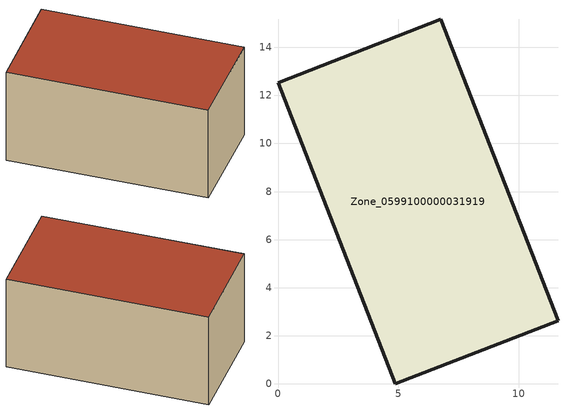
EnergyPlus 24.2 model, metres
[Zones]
Zone_0599100000031919
 floor ground (C_G): 0,12.52 6.77,15.17 11.64,2.63 4.87,0 z0
 wall outside (C_F): 6.77,15.17 0,12.52 4.87,0 11.64,2.63 6.77,15.17 z0:6.79
 roof outside (C_R): 4.87,0 11.64,2.63 6.77,15.17 0,12.52 z6.79
[BUILDING]
Pand.0599100000031919: North Axis=0; Terrain=City; Loads Convergence Tolerance Value=0.04; Temperature Convergence Tolerance Value=0.4; Solar Distribution=FullExterior; Maximum Number of Warmup Days=25; Minimum Number of Warmup Days=1
[Site:Location]
Rotterdam.The.Hague.AP_ZH_NLD Design_Conditions: Latitude=51.96; Longitude=4.45; Time Zone=1; Elevation=-4.5
[SITE:GROUNDTEMPERATURE:BUILDINGSURFACE]
18, 18, 18, 18, 18, 18, 18, 18, 18, 18, 18, 18
[MATERIAL] Thermal Absorptance=0.9; Solar Absorptance=0.7; Visible Absorptance=0.7
Name | Roughness | Thickness | Conductivity | Density | Specific Heat
G.D.1965 | MediumSmooth | 0.15 | 1 | 540 | 1210
F.D.1965 | Rough | 0.3 | 0.857143 | 1920 | 840
R.D.1965 | MediumRough | 0.2 | 0.08 | 1500 | 1000
[CONSTRUCTION]
C_G: G.D.1965
C_F: F.D.1965
C_R: R.D.1965
[ZONE]
Zone_0599100000031919: Type=1; Multiplier=1; Ceiling Height=Autocalculate; Volume=Autocalculate; Floor Area=autocalculate; Part of Total Floor Area=Yes
[ZONEINFILTRATION:DESIGNFLOWRATE]
Infil_Zone_0599100000031919: Zone or ZoneList or Space or SpaceList=Zone_0599100000031919; Schedule=AlwaysOn; Design Flow Rate Calculation Method=Flow/Area; Flow Rate per Floor Area=0.0042; Constant Term Coefficient=1; Temperature Term Coefficient=0; Velocity Term Coefficient=0; Velocity Squared Term Coefficient=0
[HVACTEMPLATE:ZONE:IDEALLOADSAIRSYSTEM]
Zone_0599100000031919: Maximum Heating Supply Air Temperature=50; Minimum Cooling Supply Air Temperature=13; Maximum Heating Supply Air Humidity Ratio=0.0156; Minimum Cooling Supply Air Humidity Ratio=0.0077; Heating Limit=NoLimit; Cooling Limit=NoLimit; Dehumidification Control Type=ConstantSensibleHeatRatio; Cooling Sensible Heat Ratio=0.7; Dehumidification Setpoint=60; Humidification Control Type=None; Humidification Setpoint=30; Outdoor Air Method=None; Outdoor Air Flow Rate per Person=0.00944; Outdoor Air Flow Rate per Zone Floor Area=0; Outdoor Air Flow Rate per Zone=0; Demand Controlled Ventilation Type=None; Outdoor Air Economizer Type=NoEconomizer; Heat Recovery Type=None; Sensible Heat Recovery Effectiveness=0.7; Latent Heat Recovery Effectiveness=0.65
[ZONECONTROL:THERMOSTAT]
ThermostatControl_Zone_0599100000031919: Zone or ZoneList=Zone_0599100000031919; Control Type Schedule=DualSetpointControlType; Control 1=Thermostat_Zone_0599100000031919; Temperature Difference Between Cutout And Setpoint=0
[THERMOSTATSETPOINT:DUALSETPOINT]
Thermostat_Zone_0599100000031919: Heating Setpoint Temperature Schedule=HeatingSetpoint_Zone_0599100000031919; Cooling Setpoint Temperature Schedule=CoolingSetpoint_Zone_0599100000031919
[SCHEDULE:COMPACT]
HeatingSetpoint_Zone_0599100000031919: Through: 12/31, For: AllDays, Until: 24:00, 21
CoolingSetpoint_Zone_0599100000031919: Through: 12/31, For: AllDays, Until: 24:00, 24
DualSetpointControlType: Through: 12/31, For: AllDays, Until: 24:00, 4
AlwaysOn: Through: 12/31, For: AllDays, Until: 24:00, 1
